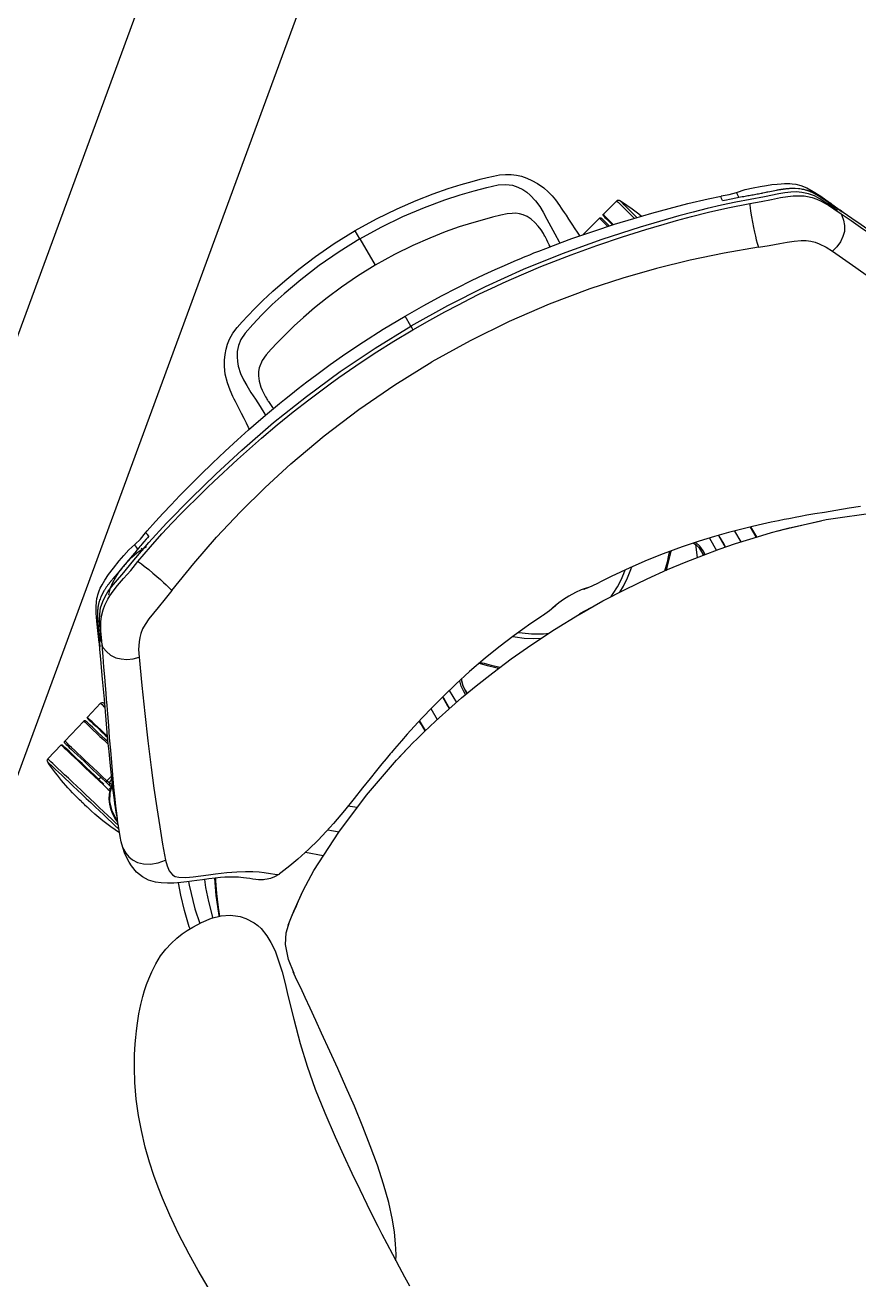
# Model space of a CAD drawing. Extents: x -15 to 8521, y -5327 to 1905.
# Drawn here: x 2943.8 to 2987.8, y -4551 to -4484.9 of the extents above; entities that cross this region are included whole.
import ezdxf

# ---------------------------------------------------------------- set-up
doc = ezdxf.new("R2010")
doc.units = 0
doc.layers.add('AR-ESQ', color=2, linetype='Continuous')
doc.layers.add('AR-MOB', color=2, linetype='Continuous')

# ---------------------------------------------------------------- blocks, each defined once
blk = doc.blocks.new('CAD-GIR-TELA')
at = {"color": 1, "linetype": 'Continuous'}
for p, q in [((0.00179, 0.42932), (0.00179, 0.43425)), ((0.00179, 0.42932), (0.00179, 0.41326)), ((-0.1154, 0.37563), (-0.12524, 0.37821)), ((0.00179, 0.376), (0.00179, 0.38211)), ((-0.11273, 0.37491), (-0.11273, 0.37491)), ((-0.10075, 0.37176), (-0.11273, 0.37491)), ((-0.10075, 0.37176), (-0.11273, 0.37491)), ((0.18347, 0.34602), (0.18077, 0.34616)), ((0.18331, 0.34529), (0.18347, 0.34602)), ((-0.19642, 0.34205), (-0.19731, 0.34175)), ((-0.22501, 0.31288), (-0.22432, 0.31459)), ((-0.22489, 0.31313), (-0.22501, 0.31288)), ((-0.22432, 0.31459), (-0.22414, 0.31506)), ((0.22797, 0.31445), (0.22772, 0.31506)), ((0.22859, 0.31288), (0.22797, 0.31445)), ((0.25308, 0.28423), (0.24332, 0.28709)), ((0.25573, 0.28344), (0.25573, 0.28344)), ((0.26968, 0.27935), (0.25573, 0.28344)), ((0.26968, 0.27935), (0.25573, 0.28344)), ((0.26968, 0.27935), (0.26968, 0.27935)), ((0.2821, 0.27573), (0.27234, 0.27859)), ((0.26445, 0.25303), (0.26291, 0.25348)), ((0.25774, 0.25102), (0.26109, 0.25004)), ((0.26058, 0.24829), (0.26109, 0.25004)), ((0.26078, 0.2462), (0.26112, 0.24584)), ((0.26084, 0.24613), (0.26231, 0.24571)), ((0.26183, 0.24982), (0.26103, 0.24708)), ((0.01881, 0.20926), (0.01954, 0.20924)), ((-0.07766, 0.20012), (-0.07766, 0.1926)), ((-0.06959, 0.20102), (-0.06697, 0.19456)), ((-0.00512, 0.19998), (0.00158, 0.20021)), ((0.08124, 0.20011), (0.08124, 0.19271)), ((-0.09086, 0.19667), (-0.09086, 0.19005)), ((0.09444, 0.19667), (0.09444, 0.19006)), ((0.15439, 0.17139), (0.1582, 0.17445)), ((0.17361, 0.169), (0.16891, 0.16504)), ((0.18267, 0.15845), (0.18977, 0.1647))]:
    blk.add_line(p, q, dxfattribs=at)
at = {"color": 1, "linetype": 'Continuous', "flags": 128}
for points in [[(0.00179, 0.4343), (-0.01117, 0.43394), (-0.02316, 0.43301), (-0.03398, 0.43172), (-0.04353, 0.43022), (-0.05178, 0.42863), (-0.05876, 0.42704), (-0.0646, 0.42555), (-0.06888, 0.42436), (-0.07248, 0.42331), (-0.07571, 0.42229), (-0.07878, 0.42117), (-0.08161, 0.41986), (-0.08414, 0.41834), (-0.08639, 0.41663), (-0.08845, 0.4147), (-0.09032, 0.41253), (-0.09206, 0.4101), (-0.09374, 0.40725), (-0.09543, 0.40353), (-0.09641, 0.40057), (-0.09712, 0.39763), (-0.09756, 0.39494), (-0.09792, 0.39132), (-0.09803, 0.38973), (-0.09811, 0.38836), (-0.0982, 0.38679), (-0.0983, 0.38516), (-0.09844, 0.38276), (-0.09861, 0.37959), (-0.09878, 0.3766), (-0.09891, 0.37455), (-0.09903, 0.37258), (-0.09906, 0.3721)], [(0.10264, 0.37213), (0.10259, 0.3731), (0.10243, 0.3756), (0.10227, 0.37832), (0.1021, 0.38131), (0.10197, 0.38368), (0.10186, 0.3856), (0.10178, 0.38694), (0.10169, 0.38836), (0.10161, 0.38973), (0.10151, 0.39132), (0.10114, 0.39494), (0.10038, 0.39907), (0.09901, 0.40353), (0.09733, 0.40725), (0.09564, 0.4101), (0.0939, 0.41253), (0.09203, 0.4147), (0.08998, 0.41663), (0.08773, 0.41834), (0.08465, 0.42013), (0.08116, 0.42164), (0.07737, 0.42291), (0.07324, 0.42414), (0.06818, 0.42555), (0.06235, 0.42704), (0.05536, 0.42863), (0.04711, 0.43022), (0.03756, 0.43172), (0.02674, 0.43301), (0.01475, 0.43394), (0.00179, 0.4343)], [(0.00179, 0.42932), (-0.01111, 0.42896), (-0.02378, 0.42795), (-0.03595, 0.42641), (-0.04733, 0.42444), (-0.05554, 0.42266), (-0.06301, 0.42076), (-0.06972, 0.41886), (-0.07555, 0.41693), (-0.07911, 0.41517), (-0.08187, 0.41308), (-0.08394, 0.41076), (-0.08546, 0.40835), (-0.08657, 0.406), (-0.08739, 0.4038), (-0.08834, 0.39981), (-0.08866, 0.39616), (-0.08869, 0.39266), (-0.08859, 0.38844), (-0.08843, 0.38412), (-0.08825, 0.3796), (-0.08808, 0.3749), (-0.08807, 0.37418)], [(0.00179, 0.42932), (0.01469, 0.42896), (0.02736, 0.42795), (0.03953, 0.42641), (0.05091, 0.42444), (0.05912, 0.42266), (0.06659, 0.42076), (0.0733, 0.41886), (0.07913, 0.41693), (0.0827, 0.41517), (0.08545, 0.41308), (0.08752, 0.41076), (0.08904, 0.40835), (0.09015, 0.406), (0.09097, 0.4038), (0.09192, 0.39981), (0.09224, 0.39616), (0.09227, 0.39266), (0.09218, 0.38844), (0.09201, 0.38412), (0.09183, 0.3796), (0.09167, 0.3749), (0.09165, 0.37417)], [(-0.08273, 0.37509), (-0.08281, 0.37619), (-0.08291, 0.37767), (-0.08301, 0.37905), (-0.08309, 0.37993), (-0.08313, 0.38061), (-0.08315, 0.381), (-0.08315, 0.3813), (-0.08315, 0.38191), (-0.08314, 0.38279), (-0.08305, 0.38509), (-0.08277, 0.38759), (-0.08223, 0.39012), (-0.08138, 0.39264), (-0.08028, 0.39492), (-0.07897, 0.39678), (-0.07757, 0.39819), (-0.07596, 0.39939), (-0.07433, 0.40033), (-0.07194, 0.40137), (-0.06862, 0.4025), (-0.06428, 0.4038), (-0.05884, 0.40531), (-0.05321, 0.40674), (-0.0466, 0.40822), (-0.03893, 0.40967), (-0.03021, 0.41101), (-0.02046, 0.41213), (-0.00974, 0.41292), (0.00179, 0.41322)], [(0.00179, 0.41322), (0.01277, 0.41295), (0.02301, 0.41223), (0.0324, 0.41119), (0.04086, 0.40995), (0.04836, 0.40859), (0.05491, 0.40718), (0.06158, 0.40554), (0.06705, 0.40403), (0.07146, 0.40273), (0.07527, 0.40147), (0.07869, 0.39991), (0.08198, 0.39741), (0.08321, 0.39593), (0.08439, 0.39394), (0.08546, 0.3913), (0.08626, 0.38816), (0.0865, 0.38648), (0.08664, 0.38495), (0.08673, 0.38252), (0.08673, 0.38169), (0.08673, 0.3811), (0.08671, 0.38057), (0.08668, 0.38015), (0.08663, 0.3796), (0.08654, 0.37839), (0.08645, 0.37708), (0.08636, 0.37577), (0.08631, 0.37509)], [(0.00179, 0.38211), (-0.00968, 0.38198), (-0.02012, 0.38164), (-0.02954, 0.38115), (-0.03792, 0.38056), (-0.04528, 0.37993), (-0.05161, 0.37931), (-0.05691, 0.37872), (-0.06071, 0.37827), (-0.06373, 0.37789), (-0.06624, 0.37756), (-0.06778, 0.37735), (-0.06935, 0.37714), (-0.07132, 0.37686), (-0.07369, 0.37651), (-0.07646, 0.37609), (-0.08023, 0.3755), (-0.08455, 0.37479), (-0.08942, 0.37394), (-0.09469, 0.37297), (-0.10678, 0.37056), (-0.11802, 0.36808), (-0.12836, 0.36563), (-0.13783, 0.36326), (-0.14706, 0.3608), (-0.15687, 0.35804), (-0.1674, 0.3548), (-0.17403, 0.35256)], [(-0.12993, 0.3653), (-0.12961, 0.36653), (-0.12898, 0.3689), (-0.12842, 0.37103), (-0.12793, 0.3729), (-0.12752, 0.37447), (-0.12719, 0.37574), (-0.12694, 0.37668), (-0.12678, 0.37728), (-0.12671, 0.37754), (-0.12671, 0.37755)], [(-0.12524, 0.37821), (-0.12525, 0.37817), (-0.12534, 0.37782), (-0.12552, 0.37713), (-0.12579, 0.37611), (-0.12614, 0.37477), (-0.12658, 0.37312), (-0.12708, 0.37118), (-0.12766, 0.36898), (-0.1283, 0.36654), (-0.12853, 0.36566)], [(0.17763, 0.35259), (0.17629, 0.35305), (0.16991, 0.35514), (0.16422, 0.35691), (0.15844, 0.35862), (0.152, 0.36042), (0.14484, 0.36236), (0.13699, 0.36439), (0.12857, 0.36645), (0.11955, 0.36855), (0.11102, 0.37042), (0.10328, 0.37201), (0.09635, 0.37333), (0.09021, 0.37443), (0.08489, 0.37533), (0.0821, 0.37577), (0.07876, 0.37629), (0.07464, 0.3769), (0.06973, 0.37758), (0.06402, 0.3783), (0.05753, 0.37906), (0.04868, 0.37995), (0.03868, 0.38078), (0.02753, 0.38146), (0.01523, 0.38194), (0.00179, 0.38211)], [(-0.22304, 0.315), (-0.22226, 0.31666), (-0.22093, 0.31947), (-0.21957, 0.32228), (-0.2181, 0.32509), (-0.21645, 0.32778), (-0.21436, 0.33038), (-0.21172, 0.33277), (-0.20937, 0.33438), (-0.20672, 0.33584), (-0.20382, 0.33713), (-0.20078, 0.33828), (-0.19359, 0.34072), (-0.18635, 0.34332), (-0.17912, 0.34592), (-0.17179, 0.34836), (-0.16442, 0.35065), (-0.15696, 0.35281), (-0.14944, 0.35487), (-0.12888, 0.36), (-0.10808, 0.3646), (-0.08634, 0.36864), (-0.06444, 0.37184), (-0.04243, 0.37415), (-0.02034, 0.37553), (0.00179, 0.376)], [(0.00179, 0.37382), (-0.00844, 0.37373), (-0.01754, 0.37348), (-0.02551, 0.37313), (-0.03235, 0.37273), (-0.03806, 0.37233), (-0.04269, 0.37196), (-0.04722, 0.37156), (-0.0518, 0.37111), (-0.05643, 0.37062), (-0.07326, 0.36849), (-0.09008, 0.36582), (-0.10428, 0.36318), (-0.1182, 0.36025), (-0.13084, 0.35734), (-0.13515, 0.35631), (-0.14059, 0.35496), (-0.14721, 0.35327), (-0.15499, 0.35118), (-0.16392, 0.34862), (-0.17394, 0.34546), (-0.18504, 0.34155)], [(-0.11731, 0.36836), (-0.11725, 0.3686), (-0.11674, 0.37053), (-0.11631, 0.37218), (-0.11596, 0.37353), (-0.11569, 0.37455), (-0.11551, 0.37524), (-0.11541, 0.37558), (-0.1154, 0.37563)], [(-0.11513, 0.37515), (-0.11515, 0.37505), (-0.11527, 0.37461), (-0.11548, 0.37382), (-0.11577, 0.3727), (-0.11616, 0.37124), (-0.11662, 0.36949), (-0.11689, 0.36845)], [(-0.11513, 0.36883), (-0.1149, 0.3697), (-0.11448, 0.37128), (-0.11415, 0.37256), (-0.1139, 0.3735), (-0.11374, 0.3741), (-0.11367, 0.37436)], [(-0.11273, 0.37491), (-0.1128, 0.37465), (-0.11296, 0.37403), (-0.11322, 0.37306), (-0.11356, 0.37175), (-0.11399, 0.37013), (-0.11429, 0.36896)], [(-0.11273, 0.37491), (-0.11288, 0.37494), (-0.11303, 0.37493), (-0.11318, 0.3749), (-0.11332, 0.37483), (-0.11344, 0.37474), (-0.11354, 0.37463), (-0.11362, 0.3745), (-0.11367, 0.37436)], [(0.00179, 0.376), (0.00179, 0.37493), (0.00179, 0.37455), (0.00179, 0.37425), (0.00179, 0.37402), (0.00179, 0.37387), (0.00179, 0.37382)], [(0.22662, 0.315), (0.22585, 0.31666), (0.22168, 0.32509), (0.22003, 0.32778), (0.21794, 0.33038), (0.2153, 0.33277), (0.21295, 0.33438), (0.2103, 0.33584), (0.2074, 0.33713), (0.20436, 0.33828), (0.19796, 0.34045), (0.19145, 0.34277), (0.17854, 0.34733), (0.1654, 0.35142), (0.14759, 0.35628), (0.12964, 0.36066), (0.11167, 0.3646), (0.08992, 0.36864), (0.06802, 0.37184), (0.04601, 0.37415), (0.02392, 0.37553), (0.00179, 0.376)], [(0.18862, 0.34155), (0.17898, 0.34497), (0.17035, 0.34775), (0.16273, 0.35001), (0.15615, 0.35184), (0.15063, 0.35331), (0.14614, 0.35447), (0.14174, 0.35557), (0.13728, 0.35666), (0.13276, 0.35774), (0.11622, 0.36146), (0.09953, 0.36478), (0.08886, 0.36664), (0.07815, 0.3683), (0.06785, 0.36969), (0.0583, 0.37081), (0.05389, 0.37126), (0.0483, 0.37179), (0.04148, 0.37235), (0.03341, 0.37289), (0.02411, 0.37336), (0.01357, 0.3737), (0.00179, 0.37382)], [(-0.17404, 0.3526), (-0.17797, 0.35116), (-0.18195, 0.35014)], [(-0.17729, 0.3194), (-0.16016, 0.32589), (-0.14282, 0.33178), (-0.12524, 0.3369), (-0.10748, 0.34142), (-0.08955, 0.3453), (-0.06693, 0.34918), (-0.04413, 0.35194), (-0.0212, 0.35359), (0.00179, 0.35413)], [(-0.17343, 0.35018), (-0.17354, 0.35137), (-0.17367, 0.35204), (-0.1738, 0.35241), (-0.17394, 0.35259), (-0.17404, 0.35257)], [(0.18088, 0.3194), (0.16374, 0.32589), (0.14641, 0.33178), (0.12882, 0.3369), (0.11106, 0.34142), (0.09313, 0.3453), (0.07052, 0.34918), (0.04771, 0.35194), (0.02478, 0.35359), (0.00179, 0.35413)], [(0.17701, 0.35018), (0.17712, 0.35137), (0.17725, 0.35204), (0.17739, 0.35241), (0.17752, 0.35259), (0.17762, 0.35257)], [(0.18553, 0.35014), (0.18155, 0.35116), (0.17763, 0.3526)], [(-0.18195, 0.35014), (-0.18662, 0.34913), (-0.19071, 0.3478), (-0.1943, 0.34654), (-0.19743, 0.34536), (-0.20007, 0.34429), (-0.20269, 0.34314), (-0.20458, 0.34223), (-0.20613, 0.34142), (-0.20746, 0.34066), (-0.20856, 0.33997), (-0.20958, 0.33928), (-0.21112, 0.33807), (-0.21307, 0.3362), (-0.21515, 0.33357), (-0.21717, 0.33016), (-0.21929, 0.32599), (-0.2216, 0.3209)], [(-0.19033, 0.34418), (-0.19099, 0.34394), (-0.19165, 0.3437)], [(-0.18898, 0.34466), (-0.18965, 0.34442), (-0.19033, 0.34418)], [(-0.18766, 0.34515), (-0.18832, 0.34491), (-0.18898, 0.34466)], [(-0.1863, 0.34565), (-0.18699, 0.3454), (-0.18766, 0.34515)], [(-0.18496, 0.34615), (-0.18563, 0.3459), (-0.1863, 0.34565)], [(-0.18338, 0.34673), (-0.18417, 0.34644), (-0.18496, 0.34615)], [(-0.18178, 0.3473), (-0.18258, 0.34701), (-0.18338, 0.34673)], [(-0.18178, 0.3473), (-0.18189, 0.34854), (-0.18194, 0.34933), (-0.18197, 0.34979), (-0.18197, 0.35004), (-0.18194, 0.35006)], [(-0.18019, 0.34787), (-0.18099, 0.34758), (-0.18178, 0.3473)], [(-0.17861, 0.34842), (-0.1794, 0.34815), (-0.18019, 0.34787)], [(-0.17542, 0.34952), (-0.17701, 0.34897), (-0.17861, 0.34842)], [(-0.17343, 0.35018), (-0.17442, 0.34985), (-0.17542, 0.34952)], [(0.17701, 0.35018), (0.17801, 0.34985), (0.179, 0.34952)], [(0.179, 0.34952), (0.1806, 0.34897), (0.18219, 0.34842)], [(0.18219, 0.34842), (0.18298, 0.34815), (0.18378, 0.34787)], [(0.18358, 0.34683), (0.18358, 0.34684), (0.18356, 0.34663), (0.18347, 0.34602)], [(0.21082, 0.33421), (0.21071, 0.33435), (0.20804, 0.33697), (0.20562, 0.33879), (0.20287, 0.34041), (0.19988, 0.34185), (0.19674, 0.34314), (0.19352, 0.34426), (0.19023, 0.34522), (0.18689, 0.34586), (0.18347, 0.34602)], [(0.18378, 0.34787), (0.18457, 0.34758), (0.18537, 0.3473)], [(0.18537, 0.3473), (0.18547, 0.34854), (0.18553, 0.34933), (0.18555, 0.34979), (0.18555, 0.35004), (0.18552, 0.35006)], [(0.18537, 0.3473), (0.18617, 0.34701), (0.18696, 0.34673)], [(0.22519, 0.3209), (0.22314, 0.32545), (0.22132, 0.32914), (0.21969, 0.33212), (0.21821, 0.33437), (0.21716, 0.33567), (0.21635, 0.33654), (0.2157, 0.33718), (0.21495, 0.33786), (0.21409, 0.33858), (0.21283, 0.33951), (0.21112, 0.34062), (0.20869, 0.34196), (0.20549, 0.34348), (0.20154, 0.34514), (0.1969, 0.34688), (0.19344, 0.34808), (0.18968, 0.34928), (0.18553, 0.35014)], [(0.18696, 0.34673), (0.18776, 0.34643), (0.18855, 0.34615)], [(0.18855, 0.34615), (0.1892, 0.3459), (0.18989, 0.34565)], [(0.18989, 0.34565), (0.19057, 0.3454), (0.19124, 0.34515)], [(0.19124, 0.34515), (0.1919, 0.34491), (0.19257, 0.34466)], [(0.19257, 0.34466), (0.19324, 0.34442), (0.19391, 0.34418)], [(0.19391, 0.34418), (0.19457, 0.34394), (0.19523, 0.3437)], [(-0.18504, 0.34155), (-0.1907, 0.33949), (-0.19608, 0.33765), (-0.20067, 0.33608), (-0.20429, 0.33468), (-0.20689, 0.33348), (-0.20878, 0.33247), (-0.21038, 0.33148), (-0.21174, 0.33054), (-0.2132, 0.32938), (-0.21496, 0.32774), (-0.21666, 0.32579), (-0.21798, 0.32397), (-0.21912, 0.32212), (-0.22043, 0.31971), (-0.22191, 0.31673), (-0.22357, 0.31322)], [(-0.20828, 0.3373), (-0.20981, 0.33639), (-0.21123, 0.33542)], [(-0.20764, 0.33765), (-0.20796, 0.33748), (-0.20828, 0.3373)], [(-0.20698, 0.33798), (-0.20731, 0.33782), (-0.20764, 0.33765)], [(-0.20628, 0.33832), (-0.20663, 0.33815), (-0.20698, 0.33798)], [(-0.20558, 0.33864), (-0.20593, 0.33848), (-0.20628, 0.33832)], [(-0.20491, 0.33894), (-0.20525, 0.33879), (-0.20558, 0.33864)], [(-0.20423, 0.33923), (-0.20457, 0.33908), (-0.20491, 0.33894)], [(-0.20382, 0.3394), (-0.20403, 0.33931), (-0.20423, 0.33923)], [(-0.2034, 0.33956), (-0.20361, 0.33948), (-0.20382, 0.3394)], [(-0.20297, 0.33973), (-0.20318, 0.33965), (-0.2034, 0.33956)], [(-0.20254, 0.3399), (-0.20276, 0.33981), (-0.20297, 0.33973)], [(-0.20167, 0.34022), (-0.20211, 0.34006), (-0.20254, 0.3399)], [(-0.2008, 0.34054), (-0.20123, 0.34039), (-0.20167, 0.34023)], [(-0.19906, 0.34115), (-0.19993, 0.34085), (-0.2008, 0.34054)], [(-0.19731, 0.34175), (-0.19819, 0.34145), (-0.19906, 0.34115)], [(-0.19554, 0.34235), (-0.19598, 0.3422), (-0.19642, 0.34205)], [(-0.19382, 0.34294), (-0.19468, 0.34265), (-0.19554, 0.34235)], [(-0.19298, 0.34323), (-0.1934, 0.34309), (-0.19382, 0.34294)], [(-0.19165, 0.3437), (-0.19232, 0.34347), (-0.19298, 0.34323)], [(-0.18503, 0.34155), (-0.18503, 0.34155), (-0.18485, 0.34133), (-0.18457, 0.34079), (-0.18402, 0.33952), (-0.18336, 0.33786), (-0.1823, 0.33505), (-0.1813, 0.33229), (-0.18039, 0.3297), (-0.17961, 0.32734), (-0.17895, 0.32526), (-0.17839, 0.32338), (-0.17786, 0.3215), (-0.17729, 0.3194)], [(0.18862, 0.34155), (0.18862, 0.34155), (0.18843, 0.34133), (0.18816, 0.34079), (0.1876, 0.33952), (0.18694, 0.33786), (0.18588, 0.33505), (0.18488, 0.33229), (0.18398, 0.3297), (0.18319, 0.32734), (0.18253, 0.32526), (0.18197, 0.32338), (0.18144, 0.3215), (0.18088, 0.3194)], [(0.22715, 0.31322), (0.22549, 0.31673), (0.22401, 0.31971), (0.2227, 0.32212), (0.22156, 0.32397), (0.21973, 0.32643), (0.21735, 0.32889), (0.21532, 0.33054), (0.21397, 0.33148), (0.21236, 0.33247), (0.21047, 0.33348), (0.20787, 0.33468), (0.20425, 0.33608), (0.19966, 0.33765), (0.19428, 0.33949), (0.18862, 0.34155)], [(0.19523, 0.3437), (0.1959, 0.34347), (0.19657, 0.34323)], [(0.19657, 0.34323), (0.19698, 0.34309), (0.1974, 0.34294)], [(0.1974, 0.34294), (0.19826, 0.34265), (0.19912, 0.34235)], [(0.19912, 0.34235), (0.19956, 0.3422), (0.2, 0.34205)], [(0.2, 0.34205), (0.20044, 0.3419), (0.20089, 0.34175)], [(0.20089, 0.34175), (0.20177, 0.34145), (0.20264, 0.34115)], [(0.20264, 0.34115), (0.20352, 0.34085), (0.20438, 0.34054)], [(0.20438, 0.34054), (0.20482, 0.34039), (0.20525, 0.34022)], [(0.20525, 0.34022), (0.20569, 0.34006), (0.20613, 0.3399)], [(0.20613, 0.3399), (0.20634, 0.33981), (0.20655, 0.33973)], [(0.20655, 0.33973), (0.20677, 0.33965), (0.20698, 0.33956)], [(0.20698, 0.33956), (0.20719, 0.33948), (0.2074, 0.3394)], [(0.2074, 0.3394), (0.20761, 0.33931), (0.20782, 0.33923)], [(0.20782, 0.33923), (0.20816, 0.33908), (0.20849, 0.33894)], [(0.20849, 0.33894), (0.20883, 0.33879), (0.20916, 0.33864)], [(0.20916, 0.33864), (0.20952, 0.33848), (0.20987, 0.33832)], [(0.20987, 0.33832), (0.21022, 0.33815), (0.21056, 0.33798)], [(0.21056, 0.33798), (0.21089, 0.33782), (0.21122, 0.33765)], [(0.21122, 0.33765), (0.21154, 0.33748), (0.21186, 0.3373)], [(0.21186, 0.3373), (0.21339, 0.33639), (0.21481, 0.33542)], [(-0.21599, 0.33069), (-0.21609, 0.33054), (-0.21619, 0.3304)], [(-0.21577, 0.33097), (-0.21588, 0.33083), (-0.21599, 0.33069)], [(-0.21556, 0.33125), (-0.21567, 0.33111), (-0.21577, 0.33097)], [(-0.21535, 0.33152), (-0.21545, 0.33139), (-0.21556, 0.33125)], [(-0.21514, 0.33177), (-0.21525, 0.33165), (-0.21535, 0.33152)], [(-0.21493, 0.33203), (-0.21504, 0.3319), (-0.21514, 0.33177)], [(-0.21471, 0.33228), (-0.21482, 0.33215), (-0.21493, 0.33203)], [(-0.21421, 0.33281), (-0.21447, 0.33255), (-0.21471, 0.33228)], [(-0.21369, 0.33334), (-0.21396, 0.33308), (-0.21421, 0.33281)], [(-0.21276, 0.3342), (-0.21324, 0.33377), (-0.21369, 0.33334)], [(-0.21177, 0.33502), (-0.21228, 0.33461), (-0.21276, 0.3342)], [(-0.21123, 0.33542), (-0.2115, 0.33522), (-0.21177, 0.33502)], [(0.21481, 0.33542), (0.21508, 0.33522), (0.21535, 0.33502)], [(0.21535, 0.33502), (0.21586, 0.33461), (0.21635, 0.3342)], [(0.21635, 0.3342), (0.21682, 0.33377), (0.21728, 0.33334)], [(0.21728, 0.33334), (0.21754, 0.33308), (0.2178, 0.33281)], [(0.2178, 0.33281), (0.21805, 0.33255), (0.21829, 0.33228)], [(0.21829, 0.33228), (0.2184, 0.33215), (0.21851, 0.33203)], [(0.21851, 0.33203), (0.21862, 0.3319), (0.21872, 0.33177)], [(0.21872, 0.33177), (0.21883, 0.33165), (0.21893, 0.33152)], [(0.21893, 0.33152), (0.21904, 0.33138), (0.21914, 0.33125)], [(0.21914, 0.33125), (0.21925, 0.33111), (0.21936, 0.33097)], [(0.21936, 0.33097), (0.21946, 0.33083), (0.21957, 0.33069)], [(0.21957, 0.33069), (0.21967, 0.33054), (0.21977, 0.3304)], [(-0.2194, 0.32475), (-0.21966, 0.32423), (-0.21992, 0.3237)], [(-0.21884, 0.32586), (-0.21912, 0.32531), (-0.2194, 0.32475)], [(-0.21828, 0.32693), (-0.21856, 0.3264), (-0.21884, 0.32586)], [(-0.218, 0.32745), (-0.21814, 0.32719), (-0.21828, 0.32693)], [(-0.21772, 0.32796), (-0.21786, 0.3277), (-0.218, 0.32745)], [(-0.21755, 0.32824), (-0.21764, 0.3281), (-0.21772, 0.32796)], [(-0.21739, 0.32852), (-0.21747, 0.32838), (-0.21755, 0.32824)], [(-0.21721, 0.32882), (-0.2173, 0.32867), (-0.21739, 0.32852)], [(-0.21703, 0.32911), (-0.21712, 0.32897), (-0.21721, 0.32882)], [(-0.21688, 0.32936), (-0.21696, 0.32924), (-0.21703, 0.32911)], [(-0.21673, 0.32959), (-0.21681, 0.32947), (-0.21688, 0.32936)], [(-0.21656, 0.32985), (-0.21665, 0.32972), (-0.21673, 0.32959)], [(-0.21639, 0.33011), (-0.21648, 0.32998), (-0.21656, 0.32985)], [(-0.21619, 0.3304), (-0.21629, 0.33026), (-0.21639, 0.33011)], [(0.21977, 0.3304), (0.21987, 0.33026), (0.21997, 0.33011)], [(0.21997, 0.33011), (0.22006, 0.32998), (0.22015, 0.32985)], [(0.22015, 0.32985), (0.22023, 0.32972), (0.22031, 0.32959)], [(0.22031, 0.32959), (0.22039, 0.32947), (0.22047, 0.32936)], [(0.22047, 0.32936), (0.22054, 0.32923), (0.22062, 0.32911)], [(0.22062, 0.32911), (0.22071, 0.32897), (0.22079, 0.32882)], [(0.22079, 0.32882), (0.22088, 0.32867), (0.22097, 0.32852)], [(0.22097, 0.32852), (0.22105, 0.32838), (0.22114, 0.32824)], [(0.22114, 0.32824), (0.22122, 0.3281), (0.2213, 0.32796)], [(0.2213, 0.32796), (0.22144, 0.3277), (0.22158, 0.32745)], [(0.22158, 0.32745), (0.22172, 0.32719), (0.22186, 0.32693)], [(0.22186, 0.32693), (0.22215, 0.3264), (0.22243, 0.32586)], [(0.22243, 0.32586), (0.22271, 0.3253), (0.22299, 0.32475)], [(0.22299, 0.32475), (0.22325, 0.32423), (0.2235, 0.3237)], [(-0.2216, 0.3209), (-0.22285, 0.31797), (-0.22416, 0.31507)], [(-0.22255, 0.31816), (-0.22279, 0.31765), (-0.22303, 0.31714)], [(-0.22199, 0.31935), (-0.22227, 0.31875), (-0.22255, 0.31816)], [(-0.22157, 0.32089), (-0.22178, 0.32047), (-0.22199, 0.31935)], [(-0.22145, 0.32051), (-0.22172, 0.31993), (-0.22199, 0.31935)], [(-0.22094, 0.32159), (-0.22119, 0.32106), (-0.22145, 0.32051)], [(-0.22042, 0.32267), (-0.22068, 0.32213), (-0.22094, 0.32159)], [(-0.21992, 0.3237), (-0.22018, 0.32318), (-0.22042, 0.32267)], [(-0.17729, 0.3194), (-0.18268, 0.31735), (-0.18811, 0.31536), (-0.19172, 0.31404), (-0.19526, 0.31263), (-0.1986, 0.31103), (-0.20085, 0.30965), (-0.20281, 0.30813), (-0.20447, 0.30651), (-0.20588, 0.30483), (-0.20814, 0.30136), (-0.20998, 0.29784)], [(0.18088, 0.3194), (0.18627, 0.31735), (0.19169, 0.31536), (0.1953, 0.31404), (0.19885, 0.31263), (0.20218, 0.31103), (0.20444, 0.30965), (0.2064, 0.30813), (0.20806, 0.30651), (0.20946, 0.30483), (0.21172, 0.30136), (0.21356, 0.29784)], [(0.2235, 0.3237), (0.22376, 0.32319), (0.22401, 0.32267)], [(0.22401, 0.32267), (0.22426, 0.32213), (0.22452, 0.32159)], [(0.22452, 0.32159), (0.22477, 0.32105), (0.22503, 0.32051)], [(0.22503, 0.32051), (0.2253, 0.31993), (0.22558, 0.31935)], [(0.22515, 0.32089), (0.22536, 0.32047), (0.22558, 0.31935)], [(0.22774, 0.31507), (0.22643, 0.31797), (0.22519, 0.3209)], [(0.22558, 0.31935), (0.22585, 0.31875), (0.22613, 0.31816)], [(0.22613, 0.31816), (0.22637, 0.31765), (0.22661, 0.31714)], [(-0.22356, 0.31324), (-0.22658, 0.30688), (-0.2292, 0.30134), (-0.23146, 0.2966), (-0.23336, 0.29264), (-0.2349, 0.28943), (-0.2375, 0.28404), (-0.24013, 0.2786), (-0.24483, 0.26888), (-0.24938, 0.25943), (-0.25306, 0.25166), (-0.2566, 0.24404), (-0.25998, 0.23657), (-0.26092, 0.23445), (-0.26182, 0.23239), (-0.26268, 0.23037), (-0.26355, 0.22829), (-0.26457, 0.22577), (-0.26571, 0.22279), (-0.2669, 0.21935), (-0.26802, 0.21546)], [(-0.22439, 0.31462), (-0.22522, 0.31285), (-0.22762, 0.30772), (-0.23017, 0.30228), (-0.23316, 0.29593), (-0.23632, 0.28923), (-0.23962, 0.28229), (-0.24275, 0.27568), (-0.24565, 0.26953), (-0.249, 0.26235), (-0.25198, 0.25585), (-0.25462, 0.25), (-0.25693, 0.24476), (-0.25892, 0.24009), (-0.26022, 0.23695), (-0.26137, 0.23402), (-0.26237, 0.2313), (-0.26278, 0.23012)], [(-0.2235, 0.31613), (-0.22419, 0.31463), (-0.22489, 0.31313)], [(-0.2235, 0.31321), (-0.22371, 0.31278), (-0.22378, 0.31162), (-0.2233, 0.30899), (-0.22234, 0.30632), (-0.22062, 0.30369), (-0.21864, 0.30178), (-0.21608, 0.30003), (-0.21313, 0.29865), (-0.20998, 0.29784)], [(-0.22303, 0.31714), (-0.22326, 0.31663), (-0.2235, 0.31613)], [(0.22709, 0.31321), (0.2273, 0.31278), (0.22737, 0.31162), (0.22688, 0.30899), (0.22592, 0.30632), (0.22421, 0.30369), (0.22222, 0.30178), (0.21967, 0.30003), (0.21672, 0.29865), (0.21356, 0.29784)], [(0.22661, 0.31714), (0.22684, 0.31663), (0.22708, 0.31613)], [(0.22708, 0.31613), (0.22778, 0.31463), (0.22847, 0.31313)], [(0.2716, 0.21546), (0.27074, 0.21856), (0.26986, 0.22121), (0.26907, 0.22339), (0.26842, 0.2251), (0.26784, 0.22655), (0.26722, 0.22806), (0.26656, 0.22966), (0.26522, 0.2328), (0.26375, 0.23616), (0.26225, 0.2395), (0.25958, 0.24535), (0.25686, 0.25118), (0.25405, 0.25715), (0.25126, 0.26297), (0.2484, 0.26892), (0.24554, 0.27481), (0.24286, 0.28035), (0.24196, 0.28222), (0.2409, 0.28441), (0.23961, 0.28708), (0.2381, 0.29023), (0.23635, 0.29388), (0.2344, 0.29796), (0.23222, 0.30253), (0.22981, 0.30762), (0.22714, 0.31324)], [(0.26637, 0.2301), (0.26632, 0.23027), (0.2655, 0.23255), (0.26483, 0.23432), (0.26424, 0.23585), (0.26357, 0.23751), (0.26276, 0.23948), (0.26179, 0.24178), (0.26042, 0.24496), (0.2588, 0.24865), (0.25692, 0.25286), (0.25476, 0.25762), (0.25236, 0.26283), (0.24992, 0.26807), (0.24523, 0.27802), (0.24056, 0.28786), (0.23599, 0.29752), (0.23156, 0.30696), (0.2293, 0.3118), (0.22804, 0.31448)], [(0.22847, 0.31313), (0.22853, 0.313), (0.22859, 0.31288)], [(-0.20998, 0.29784), (-0.2163, 0.28421), (-0.22239, 0.27069), (-0.22827, 0.25736), (-0.23388, 0.24433), (-0.23808, 0.23421), (-0.24201, 0.22446), (-0.24569, 0.21517), (-0.24908, 0.20643), (-0.25197, 0.19833)], [(0.21356, 0.29784), (0.21988, 0.28421), (0.22597, 0.27069), (0.23186, 0.25736), (0.23746, 0.24433), (0.24166, 0.23421), (0.24559, 0.22446), (0.24927, 0.21517), (0.25266, 0.20643), (0.25555, 0.19833)], [(0.24162, 0.28576), (0.24175, 0.28621), (0.24183, 0.28646), (0.24183, 0.28647)], [(0.24332, 0.28709), (0.24331, 0.28705), (0.24321, 0.2867), (0.24301, 0.28602), (0.24271, 0.28501), (0.24241, 0.28398)], [(0.24896, 0.27018), (0.24968, 0.27265), (0.25039, 0.27507), (0.25103, 0.27726), (0.2516, 0.27918), (0.25208, 0.28081), (0.25247, 0.28215), (0.25276, 0.28316), (0.25296, 0.28384), (0.25307, 0.28419), (0.25308, 0.28423)], [(0.25334, 0.28375), (0.25331, 0.28365), (0.25318, 0.28321), (0.25295, 0.28243), (0.25262, 0.28131), (0.2522, 0.27987), (0.25169, 0.27813), (0.2511, 0.2761), (0.25043, 0.27381), (0.24969, 0.27129), (0.2492, 0.26961)], [(0.25024, 0.26746), (0.25079, 0.26933), (0.25155, 0.27192), (0.25224, 0.27429), (0.25287, 0.27643), (0.25342, 0.27829), (0.25388, 0.27986), (0.25425, 0.28113), (0.25452, 0.28206), (0.2547, 0.28266), (0.25477, 0.28292)], [(0.25573, 0.28344), (0.25565, 0.28318), (0.25547, 0.28257), (0.25519, 0.2816), (0.25481, 0.28031), (0.25434, 0.27869), (0.25378, 0.27678), (0.25314, 0.27459), (0.25242, 0.27215), (0.25164, 0.2695), (0.25081, 0.26665), (0.25073, 0.26639)], [(0.25573, 0.28344), (0.25558, 0.28347), (0.25543, 0.28347), (0.25528, 0.28344), (0.25514, 0.28338), (0.25502, 0.28329), (0.25491, 0.28319), (0.25483, 0.28306), (0.25477, 0.28292)], [(0.26109, 0.25004), (0.26204, 0.25327), (0.26297, 0.25646), (0.26389, 0.25957), (0.26476, 0.26256), (0.2656, 0.26541), (0.26638, 0.26807), (0.26709, 0.2705), (0.26773, 0.27269), (0.26829, 0.27461), (0.26877, 0.27622), (0.26915, 0.27752), (0.26943, 0.27848), (0.26961, 0.27909), (0.26968, 0.27935)], [(0.27021, 0.2784), (0.27013, 0.27814), (0.26996, 0.27754), (0.26968, 0.2766), (0.26931, 0.27534), (0.26885, 0.27377), (0.26831, 0.2719), (0.26768, 0.26977), (0.26698, 0.26739), (0.26623, 0.2648), (0.26541, 0.26203), (0.26456, 0.25911), (0.26367, 0.25608), (0.26276, 0.25297), (0.26183, 0.24982)], [(0.26338, 0.24937), (0.26431, 0.25255), (0.26523, 0.2557), (0.26613, 0.25877), (0.267, 0.26172), (0.26782, 0.26453), (0.26859, 0.26715), (0.26929, 0.26956), (0.26993, 0.27172), (0.27048, 0.27361), (0.27095, 0.2752), (0.27132, 0.27649), (0.2716, 0.27744), (0.27178, 0.27805), (0.27186, 0.27831), (0.27186, 0.27832)], [(0.27234, 0.27859), (0.27233, 0.27854), (0.27223, 0.2782), (0.27203, 0.27752), (0.27173, 0.2765), (0.27134, 0.27517), (0.27086, 0.27353), (0.2703, 0.27161), (0.26966, 0.26943), (0.26895, 0.26701), (0.26818, 0.26438), (0.26736, 0.26157), (0.26649, 0.25862), (0.2656, 0.25556), (0.26468, 0.25243), (0.26375, 0.24926)], [(0.27021, 0.2784), (0.27024, 0.27855), (0.27023, 0.2787), (0.2702, 0.27884), (0.27014, 0.27898), (0.27006, 0.27911), (0.26995, 0.27921), (0.26982, 0.2793), (0.26968, 0.27935)], [(0.28302, 0.27441), (0.28299, 0.27431), (0.28287, 0.27388), (0.28264, 0.27311), (0.28232, 0.27202), (0.28191, 0.27061), (0.28141, 0.2689), (0.28083, 0.26691), (0.28017, 0.26467), (0.27945, 0.26221), (0.27867, 0.25954), (0.27784, 0.25672), (0.27697, 0.25376), (0.27608, 0.25071), (0.27517, 0.24761), (0.27425, 0.24448), (0.27334, 0.24138), (0.27245, 0.23833), (0.27158, 0.23537), (0.27076, 0.23255), (0.26998, 0.22989), (0.26925, 0.22742), (0.2686, 0.22518), (0.26848, 0.22478)], [(0.27351, 0.2464), (0.27443, 0.24957), (0.27535, 0.2527), (0.27625, 0.25576), (0.27711, 0.25871), (0.27794, 0.26152), (0.27871, 0.26415), (0.27942, 0.26657), (0.28006, 0.26875), (0.28062, 0.27067), (0.2811, 0.27231), (0.28149, 0.27364), (0.28179, 0.27466), (0.28199, 0.27534), (0.28209, 0.27568), (0.2821, 0.27573)], [(0.25966, 0.24705), (0.25967, 0.24707), (0.25973, 0.24714), (0.25981, 0.24726), (0.25993, 0.24741), (0.26007, 0.2476), (0.26023, 0.24781), (0.2604, 0.24804), (0.26058, 0.24829)], [(0.26687, 0.22891), (0.2671, 0.22993), (0.26687, 0.2349), (0.26537, 0.23965), (0.26271, 0.24385), (0.25972, 0.24656)], [(0.26058, 0.24829), (0.26081, 0.24774), (0.26094, 0.24738), (0.261, 0.2472), (0.26102, 0.24711), (0.26103, 0.24708)], [(0.26103, 0.24708), (0.26103, 0.24708), (0.261, 0.24697), (0.26086, 0.24649), (0.26078, 0.2462)], [(0.26183, 0.24982), (0.26182, 0.24982), (0.26178, 0.24983), (0.26171, 0.24985), (0.26162, 0.24988), (0.26151, 0.24991), (0.26138, 0.24995), (0.26124, 0.24999), (0.26109, 0.25004)], [(0.26375, 0.24926), (0.26282, 0.24609), (0.26238, 0.24458)], [(0.26773, 0.22667), (0.2683, 0.22865), (0.26907, 0.23128), (0.2699, 0.23408), (0.27076, 0.23703), (0.27166, 0.24009), (0.27258, 0.24323), (0.27351, 0.2464)], [(0.27702, 0.24324), (0.27707, 0.24339), (0.27719, 0.24382), (0.27738, 0.24445), (0.27759, 0.2452), (0.27781, 0.24595), (0.278, 0.24658), (0.27812, 0.24701), (0.27817, 0.24716)], [(0.2074, 0.16177), (0.21042, 0.16177), (0.21272, 0.16215), (0.21439, 0.16266), (0.21553, 0.16312), (0.21619, 0.16344), (0.21673, 0.16372), (0.21755, 0.1642), (0.21845, 0.1648), (0.2195, 0.16557), (0.22076, 0.16654), (0.22208, 0.16759), (0.22342, 0.16865), (0.2248, 0.16968), (0.22589, 0.17048), (0.22697, 0.17122), (0.22794, 0.17187), (0.22877, 0.17239), (0.22943, 0.1728), (0.23029, 0.17331), (0.23147, 0.17397), (0.23312, 0.17485), (0.2352, 0.17588), (0.23777, 0.17705), (0.24082, 0.17838), (0.24389, 0.17967), (0.24668, 0.18083), (0.24911, 0.18183), (0.25159, 0.18288), (0.25454, 0.18418), (0.25787, 0.18578), (0.26081, 0.1874), (0.26361, 0.18922), (0.26591, 0.19107), (0.2685, 0.19386), (0.27042, 0.19689), (0.27184, 0.20067), (0.27255, 0.20495), (0.27264, 0.20723), (0.27256, 0.20978), (0.27222, 0.21257), (0.27156, 0.2156)], [(0.27155, 0.21545), (0.27172, 0.21467), (0.27168, 0.21222), (0.27129, 0.20973), (0.27044, 0.20727), (0.26893, 0.20489), (0.26655, 0.20262), (0.26337, 0.20062), (0.25961, 0.19911), (0.25555, 0.19833)], [(-0.15475, 0.17434), (-0.1492, 0.17645), (-0.14258, 0.17901), (-0.13685, 0.18121), (-0.13205, 0.18304), (-0.1281, 0.18452), (-0.12479, 0.18573), (-0.12216, 0.18668), (-0.12065, 0.18722), (-0.11893, 0.18782), (-0.1166, 0.18864), (-0.11361, 0.18965), (-0.10994, 0.19088), (-0.10551, 0.1923), (-0.10027, 0.19393), (-0.09411, 0.19576), (-0.08772, 0.19755), (-0.08044, 0.19945), (-0.07219, 0.20142), (-0.06289, 0.20339), (-0.05243, 0.20528), (-0.04334, 0.20664), (-0.03344, 0.20783), (-0.02265, 0.20878), (-0.01608, 0.20914)], [(-0.02243, 0.19938), (-0.02582, 0.20117), (-0.0298, 0.20379), (-0.03355, 0.2067), (-0.03465, 0.20769)], [(-0.01688, 0.19957), (-0.01737, 0.19976), (-0.01913, 0.20053), (-0.02283, 0.20245), (-0.02633, 0.20466), (-0.02923, 0.20678), (-0.03082, 0.20807)], [(-0.01533, 0.20923), (-0.01564, 0.2092), (-0.01608, 0.2092)], [(-0.01536, 0.20922), (-0.01095, 0.20964), (-0.00669, 0.2103)], [(-0.00689, 0.21026), (-0.00712, 0.21023), (-0.00869, 0.21), (-0.00903, 0.20998)], [(-0.00902, 0.20995), (-0.00818, 0.21019), (-0.00546, 0.21069), (-0.00219, 0.21102), (0.00179, 0.21115)], [(0.00179, 0.21115), (0.00514, 0.21106), (0.00804, 0.21081), (0.01057, 0.21042), (0.0124, 0.20998)], [(0.01027, 0.2103), (0.01453, 0.20964), (0.01895, 0.20922)], [(0.01062, 0.21025), (0.01162, 0.21009), (0.0124, 0.21001)], [(0.01954, 0.20914), (0.02635, 0.20877), (0.03719, 0.20781), (0.04716, 0.20661), (0.0563, 0.20523), (0.06711, 0.20326), (0.0767, 0.2012), (0.08519, 0.19915), (0.09359, 0.19692), (0.1008, 0.19485), (0.10694, 0.19298), (0.11212, 0.19133), (0.11645, 0.1899), (0.11995, 0.18872), (0.12164, 0.18813), (0.12303, 0.18764), (0.12414, 0.18725), (0.12497, 0.18696), (0.12598, 0.1866), (0.12818, 0.1858), (0.13141, 0.18462), (0.13559, 0.18306), (0.14066, 0.18114), (0.14657, 0.17888), (0.1533, 0.1763), (0.16087, 0.17344), (0.16941, 0.17038), (0.17477, 0.16862), (0.1807, 0.16687), (0.18738, 0.16519), (0.19502, 0.16362), (0.20045, 0.16273), (0.20643, 0.16192), (0.20722, 0.16184)], [(0.03434, 0.20806), (0.03288, 0.20684), (0.02874, 0.20388), (0.02478, 0.20155), (0.02332, 0.20081), (0.02187, 0.20015), (0.02061, 0.19963)], [(0.02596, 0.19935), (0.0294, 0.20117), (0.03338, 0.20379), (0.03713, 0.2067), (0.03822, 0.20769)], [(0.00196, 0.2001), (-0.01248, 0.19985), (-0.02598, 0.19919), (-0.03853, 0.1982), (-0.05011, 0.19697), (-0.06072, 0.19555), (-0.07037, 0.19403), (-0.07908, 0.19246), (-0.08803, 0.19067), (-0.09572, 0.18897), (-0.10216, 0.18743), (-0.10735, 0.1861), (-0.11131, 0.18504), (-0.11404, 0.18427)], [(-0.0825, 0.19892), (-0.08252, 0.19355), (-0.08252, 0.19177)], [(-0.08239, 0.19894), (-0.0824, 0.1975), (-0.08241, 0.19179)], [(-0.07139, 0.19385), (-0.07138, 0.19611), (-0.07117, 0.19896), (-0.0703, 0.20171), (-0.07021, 0.20184)], [(-0.06902, 0.20209), (-0.06956, 0.20127), (-0.07033, 0.19857), (-0.07044, 0.19438), (-0.07045, 0.19401)], [(-0.06897, 0.2021), (-0.06951, 0.20127), (-0.07026, 0.19867), (-0.07034, 0.19596), (-0.07034, 0.19403)], [(-0.04943, 0.19694), (-0.05056, 0.19798), (-0.05371, 0.20108), (-0.05677, 0.20425), (-0.05704, 0.20445)], [(-0.05618, 0.2046), (-0.05451, 0.20314), (-0.05193, 0.20046), (-0.04833, 0.19705)], [(0.11763, 0.18427), (0.11719, 0.18439), (0.11656, 0.18457), (0.11469, 0.18509), (0.11202, 0.18582), (0.10854, 0.18673), (0.10424, 0.1878), (0.09913, 0.18901), (0.0932, 0.19033), (0.08643, 0.19173), (0.07767, 0.19338), (0.06779, 0.19503), (0.05681, 0.19658), (0.04469, 0.19795), (0.03145, 0.19906), (0.01708, 0.19981), (0.00162, 0.2001)], [(0.05975, 0.2046), (0.05809, 0.20314), (0.05551, 0.20046), (0.05198, 0.19713)], [(0.05307, 0.197), (0.05414, 0.19798), (0.05729, 0.20108), (0.06035, 0.20425), (0.06061, 0.20444)], [(0.07256, 0.20209), (0.07309, 0.20127), (0.07383, 0.19867), (0.07391, 0.19596), (0.07392, 0.19401)], [(0.07261, 0.20208), (0.07314, 0.20127), (0.07391, 0.19857), (0.07402, 0.19438), (0.07402, 0.19399)], [(0.07496, 0.19383), (0.07496, 0.19611), (0.07475, 0.19896), (0.07388, 0.20171), (0.0738, 0.20182)], [(0.08597, 0.19894), (0.08598, 0.1975), (0.08599, 0.19181)], [(0.08608, 0.19892), (0.0861, 0.19355), (0.0861, 0.19179)], [(-0.09952, 0.18806), (-0.09952, 0.19219), (-0.09952, 0.19415)], [(-0.09918, 0.18814), (-0.09918, 0.18827), (-0.0992, 0.19425)], [(0.10276, 0.18815), (0.10276, 0.18827), (0.10278, 0.19425)], [(0.1031, 0.18807), (0.1031, 0.19219), (0.1031, 0.19415)], [(0.25555, 0.19833), (0.25632, 0.19545), (0.25668, 0.19262), (0.25659, 0.19122), (0.2562, 0.18982), (0.25538, 0.18844), (0.25402, 0.18711), (0.25093, 0.18518), (0.24734, 0.18344), (0.24363, 0.18182), (0.23997, 0.18028), (0.23644, 0.1788), (0.23098, 0.17642), (0.22617, 0.17415), (0.22215, 0.17199), (0.21883, 0.16997), (0.21611, 0.16813), (0.21388, 0.1665), (0.21131, 0.16448), (0.2095, 0.16301), (0.20829, 0.16209), (0.20748, 0.16177), (0.20742, 0.16181)], [(-0.20622, 0.14164), (-0.19349, 0.1506), (-0.17755, 0.15929), (-0.16104, 0.16704), (-0.13562, 0.17737), (-0.11345, 0.18426)], [(-0.1109, 0.18505), (-0.11672, 0.18345), (-0.12844, 0.1798), (-0.133, 0.17818)], [(0.12183, 0.18298), (0.1203, 0.18345), (0.11547, 0.18478)], [(0.22727, 0.11258), (0.22602, 0.12043), (0.22334, 0.12815), (0.21997, 0.1332), (0.21554, 0.13737), (0.2107, 0.14108), (0.20102, 0.14806), (0.19076, 0.15427), (0.16917, 0.16502), (0.14688, 0.17446), (0.12386, 0.18243), (0.11742, 0.18415)], [(0.24285, 0.17923), (0.24451, 0.17535), (0.24707, 0.16816), (0.24934, 0.16006), (0.24945, 0.15954)], [(0.25077, 0.18253), (0.25149, 0.18077), (0.25517, 0.16854), (0.25671, 0.16051)], [(0.26262, 0.1607), (0.26243, 0.16183), (0.26035, 0.17053), (0.25793, 0.17836), (0.25557, 0.18468)], [(0.23752, 0.17694), (0.23825, 0.17565), (0.2413, 0.16965), (0.24428, 0.16284), (0.24584, 0.15854)], [(0.24603, 0.1586), (0.24592, 0.15895), (0.24194, 0.16891), (0.23783, 0.17708)], [(0.34983, -0.00726), (0.34982, 0.00306), (0.34961, 0.01294), (0.34903, 0.0249), (0.34811, 0.03577), (0.3469, 0.04556), (0.34594, 0.05165), (0.34476, 0.05804), (0.34319, 0.06522), (0.34114, 0.07316), (0.3385, 0.0818), (0.33576, 0.08947), (0.33243, 0.09752), (0.32865, 0.10542), (0.32491, 0.11226), (0.32138, 0.11807), (0.31818, 0.12292), (0.31628, 0.12565), (0.31423, 0.12848), (0.3117, 0.13173), (0.30854, 0.1355), (0.30516, 0.13933), (0.3022, 0.14243), (0.29975, 0.14477), (0.29735, 0.14686), (0.29478, 0.14891), (0.29148, 0.15134), (0.28761, 0.15387), (0.28322, 0.15622), (0.27903, 0.1579), (0.27516, 0.15905), (0.27118, 0.15991), (0.26765, 0.16042), (0.26443, 0.16067), (0.26092, 0.16073), (0.25572, 0.16045), (0.25011, 0.15973), (0.24503, 0.15832), (0.24074, 0.15615), (0.23854, 0.15456), (0.23665, 0.15286), (0.23454, 0.15049), (0.23186, 0.14621), (0.23097, 0.14407), (0.23029, 0.14183), (0.22956, 0.13705), (0.22946, 0.13289), (0.22988, 0.12796), (0.23083, 0.12256), (0.23224, 0.11663), (0.234, 0.11049), (0.23584, 0.10431), (0.23952, 0.092), (0.24309, 0.07919), (0.24593, 0.0671), (0.24829, 0.0544), (0.25026, 0.04113), (0.25192, 0.02735), (0.25302, 0.01687), (0.25401, 0.00641), (0.25481, -0.00316), (0.25547, -0.01172), (0.256, -0.01929), (0.25633, -0.02456), (0.25661, -0.02933), (0.25689, -0.03478), (0.25718, -0.04125), (0.25745, -0.04878), (0.25762, -0.0547), (0.2578, -0.06025)], [(0.21696, 0.13617), (0.21482, 0.13793), (0.2126, 0.13961), (0.20817, 0.14281), (0.20612, 0.1443), (0.20442, 0.14556), (0.20305, 0.1466), (0.20196, 0.14741)], [(0.25732, -0.04512), (0.25562, -0.04239), (0.25288, -0.0373), (0.2503, -0.0317), (0.24791, -0.02561), (0.24506, -0.01674), (0.24255, -0.00706), (0.24034, 0.00325), (0.23838, 0.01403), (0.23671, 0.02467), (0.2351, 0.03621), (0.23378, 0.0473), (0.23264, 0.05783), (0.23157, 0.06785), (0.23057, 0.07819), (0.2299, 0.08545), (0.22922, 0.09255), (0.22854, 0.09883), (0.228, 0.10436), (0.22759, 0.10928), (0.22717, 0.11356)]]:
    blk.add_lwpolyline(points, dxfattribs=at)
at = {"color": 1, "linetype": 'Continuous'}
for centre, radius, start, end in [((-0.01332, 0.3193), 0.12747, 152.80724, 159.1427), ((-0.12556, 0.37697), 0.00129, 75.27244, 152.80724), ((-0.1155, 0.37525), 0.000386, 345.27244, 75.27244), ((0.35354, 0.22507), 0.12747, 151.20358, 151.55001), ((0.24296, 0.28585), 0.00129, 73.66879, 151.20358), ((0.25297, 0.28386), 0.000386, 343.66879, 73.66879), ((0.27223, 0.27822), 0.000386, 73.66879, 163.66879), ((0.15584, 0.283), 0.12747, 343.66879, 356.13399), ((0.28174, 0.27449), 0.00129, 356.13399, 73.66879), ((0.24811, 0.23158), 0.02085, 53.25697, 60.39805), ((0.24811, 0.23158), 0.0193, 350.39752, 53.25697), ((0.15469, 0.27909), 0.12747, 333.97131, 343.66879)]:
    blk.add_arc(centre, radius, start, end, dxfattribs=at)
blk = doc.blocks.new('EST-2')
at = {"layer": 'AR-MOB', "color": 1, "xscale": -1, "rotation": 320.5397469830933}
blk.add_blockref('CAD-GIR-TELA', (2.59842, 1.09571), dxfattribs=at)

msp = doc.modelspace()

# ---------------------------------------------------------------- linework, layer by layer
at = {"layer": 'AR-ESQ'}
for p, q in [((2805.403, -4876.223), (2976.274, -4412.099)), ((2812.91, -4878.987), (2983.82, -4414.76))]:
    msp.add_line(p, q, dxfattribs=at)

# ---------------------------------------------------------------- block references
at = {"layer": 'AR-MOB', "xscale": 100, "yscale": 100, "zscale": 100, "rotation": 69.7883506944531}
msp.add_blockref('EST-2', (2996.368, -4814.816), dxfattribs=at)

doc.saveas('drawing.dxf')
